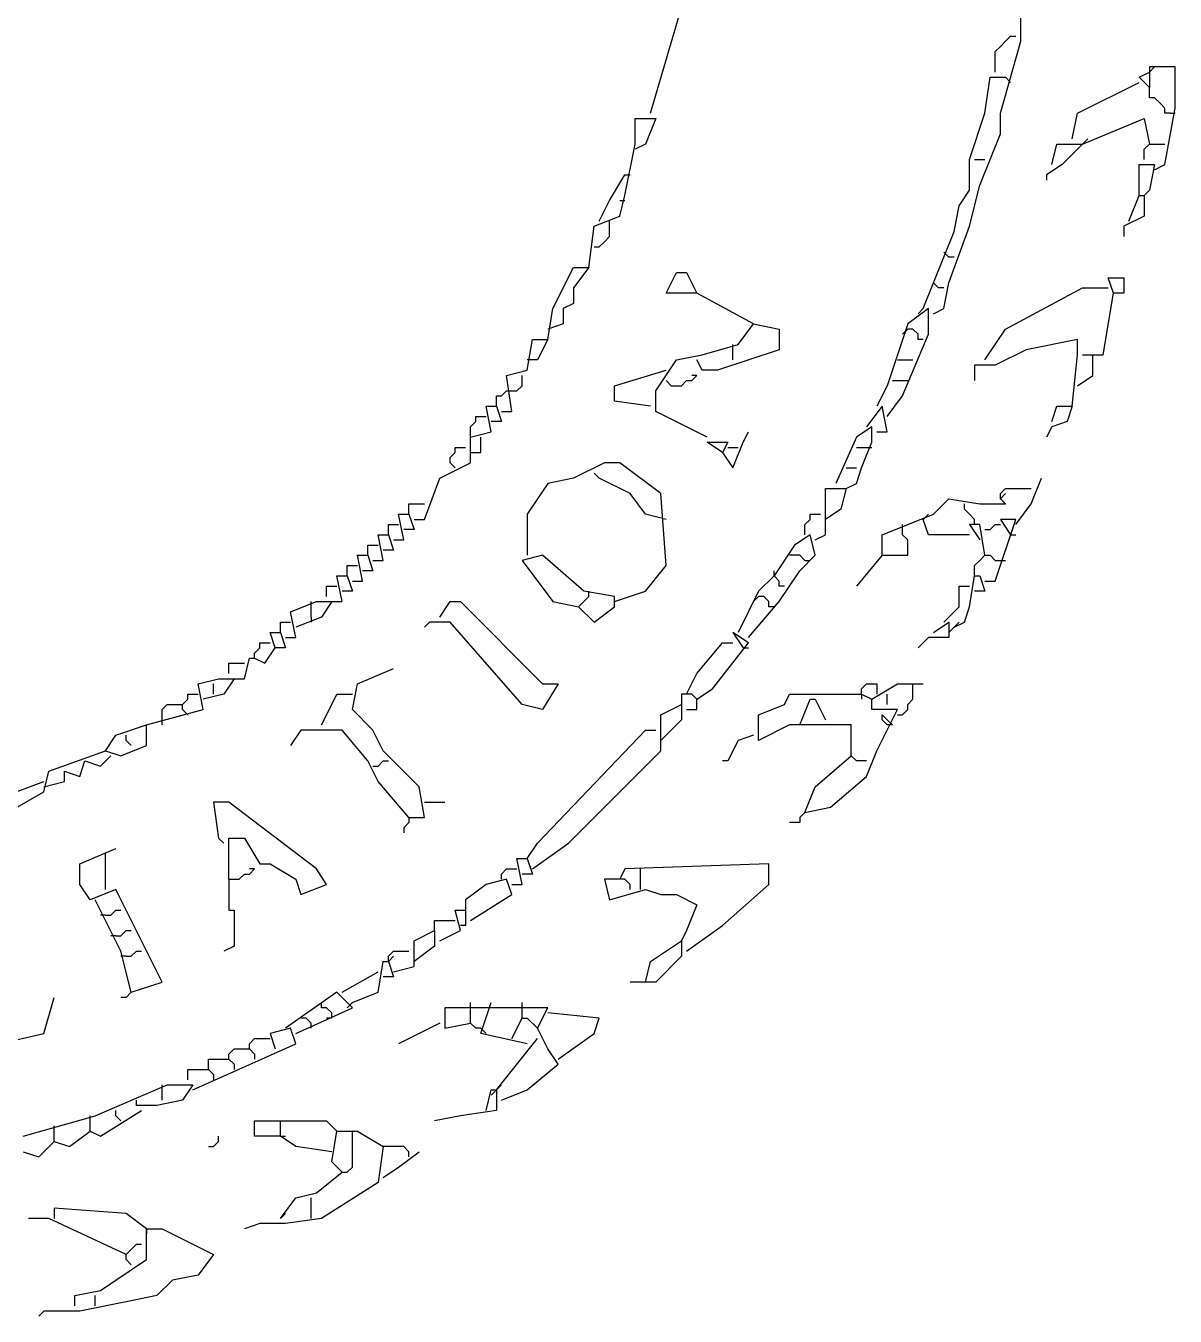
# Model space of a CAD drawing. Header units: inches. Extents: x 0.1 to 9.75, y 0.02 to 4.75.
# Drawn here: x 2.9896 to 3.3, y 3.5083 to 3.8569 of the extents above; entities that cross this region are included whole.
import ezdxf

# ---------------------------------------------------------------- set-up
doc = ezdxf.new("R2010")
doc.units = ezdxf.units.IN
doc.header["$MEASUREMENT"] = 0
doc.layers.add('PFV', color=179, linetype='Continuous')

msp = doc.modelspace()

# ---------------------------------------------------------------- linework, layer by layer
at = {"layer": 'PFV', "color": 1}
for p, q in [((3.158333, 3.833333), (3.168056, 3.866667)), ((3.258333, 3.852778), (3.258333, 3.859722)), ((3.252778, 3.833333), (3.258333, 3.852778)), ((3.252778, 3.851389), (3.254167, 3.852778)), ((3.254167, 3.852778), (3.255556, 3.854167)), ((3.255556, 3.854167), (3.256944, 3.854167)), ((3.251389, 3.85), (3.252778, 3.851389)), ((3.251389, 3.844444), (3.251389, 3.85)), ((3.3, 3.845833), (3.293056, 3.845833)), ((3.293056, 3.845833), (3.293056, 3.840278)), ((3.293056, 3.844444), (3.294444, 3.845833)), ((3.3, 3.834722), (3.3, 3.845833)), ((3.248611, 3.833333), (3.25, 3.843056)), ((3.25, 3.843056), (3.254167, 3.843056)), ((3.254167, 3.843056), (3.255556, 3.841667)), ((3.290278, 3.843056), (3.293056, 3.844444)), ((3.293056, 3.840278), (3.290278, 3.843056)), ((3.273611, 3.833333), (3.290278, 3.841667)), ((3.293056, 3.8375), (3.293056, 3.840278)), ((3.294444, 3.8375), (3.293056, 3.8375)), ((3.295833, 3.836111), (3.294444, 3.8375)), ((3.297222, 3.834722), (3.295833, 3.836111)), ((3.154167, 3.825), (3.154167, 3.831944)), ((3.154167, 3.831944), (3.159722, 3.831944)), ((3.159722, 3.831944), (3.156944, 3.825)), ((3.244444, 3.820833), (3.248611, 3.833333)), ((3.252778, 3.827778), (3.252778, 3.833333)), ((3.272222, 3.826389), (3.273611, 3.833333)), ((3.275, 3.825), (3.291667, 3.831944)), ((3.291667, 3.831944), (3.293056, 3.825)), ((3.297222, 3.819444), (3.3, 3.834722)), ((3.297222, 3.833333), (3.297222, 3.834722)), ((3.298611, 3.833333), (3.297222, 3.833333)), ((3.298611, 3.833333), (3.3, 3.833333)), ((3.247222, 3.813889), (3.252778, 3.827778)), ((3.151389, 3.811111), (3.154167, 3.825)), ((3.156944, 3.825), (3.154167, 3.823611)), ((3.266667, 3.819444), (3.268056, 3.825)), ((3.268056, 3.825), (3.275, 3.825)), ((3.275, 3.825), (3.269444, 3.819444)), ((3.275, 3.825), (3.273611, 3.823611)), ((3.275, 3.825), (3.276389, 3.826389)), ((3.291667, 3.823611), (3.293056, 3.825)), ((3.293056, 3.825), (3.297222, 3.825)), ((3.244444, 3.8125), (3.244444, 3.820833)), ((3.245833, 3.820833), (3.248611, 3.820833)), ((3.291667, 3.820833), (3.291667, 3.823611)), ((3.269444, 3.819444), (3.265278, 3.816667)), ((3.290278, 3.811111), (3.290278, 3.819444)), ((3.290278, 3.819444), (3.294444, 3.819444)), ((3.294444, 3.819444), (3.293056, 3.8125)), ((3.294444, 3.818056), (3.297222, 3.819444)), ((3.147222, 3.809722), (3.151389, 3.816667)), ((3.151389, 3.816667), (3.152778, 3.816667)), ((3.244444, 3.802778), (3.247222, 3.813889)), ((3.265278, 3.816667), (3.265278, 3.815278)), ((3.15, 3.805556), (3.151389, 3.811111)), ((3.241667, 3.808333), (3.244444, 3.8125)), ((3.2875, 3.804167), (3.290278, 3.811111)), ((3.290278, 3.811111), (3.291667, 3.811111)), ((3.293056, 3.8125), (3.291667, 3.811111)), ((3.291667, 3.811111), (3.291667, 3.805556)), ((3.144444, 3.804167), (3.147222, 3.809722)), ((3.15, 3.809722), (3.151389, 3.809722)), ((3.240278, 3.801389), (3.241667, 3.808333)), ((3.143056, 3.802778), (3.15, 3.805556)), ((3.147222, 3.8), (3.147222, 3.804167)), ((3.291667, 3.805556), (3.286111, 3.802778)), ((3.141667, 3.791667), (3.143056, 3.802778)), ((3.145833, 3.798611), (3.147222, 3.8)), ((3.231944, 3.780556), (3.240278, 3.801389)), ((3.238889, 3.7875), (3.244444, 3.802778)), ((3.286111, 3.802778), (3.286111, 3.8)), ((3.143056, 3.797222), (3.144444, 3.797222)), ((3.144444, 3.797222), (3.145833, 3.798611)), ((3.238889, 3.794444), (3.2375, 3.795833)), ((3.240278, 3.794444), (3.238889, 3.794444)), ((3.131944, 3.780556), (3.1375, 3.791667)), ((3.1375, 3.791667), (3.141667, 3.791667)), ((3.141667, 3.791667), (3.1375, 3.786111)), ((3.1625, 3.784722), (3.165278, 3.790278)), ((3.165278, 3.790278), (3.168056, 3.790278)), ((3.168056, 3.790278), (3.170833, 3.784722)), ((3.1375, 3.786111), (3.1375, 3.781944)), ((3.236111, 3.786111), (3.234722, 3.7875)), ((3.2375, 3.786111), (3.236111, 3.786111)), ((3.2375, 3.780556), (3.238889, 3.7875)), ((3.254167, 3.775), (3.275, 3.786111)), ((3.275, 3.786111), (3.281944, 3.786111)), ((3.283333, 3.784722), (3.281944, 3.788889)), ((3.281944, 3.788889), (3.286111, 3.788889)), ((3.286111, 3.788889), (3.286111, 3.784722)), ((3.170833, 3.784722), (3.1625, 3.784722)), ((3.186111, 3.776389), (3.170833, 3.784722)), ((3.280556, 3.768056), (3.283333, 3.784722)), ((3.286111, 3.784722), (3.283333, 3.784722)), ((3.130556, 3.772222), (3.131944, 3.780556)), ((3.1375, 3.781944), (3.134722, 3.780556)), ((3.134722, 3.780556), (3.134722, 3.776389)), ((3.233333, 3.780556), (3.227778, 3.776389)), ((3.231944, 3.780556), (3.230556, 3.779167)), ((3.233333, 3.773611), (3.233333, 3.780556)), ((3.234722, 3.779167), (3.2375, 3.780556)), ((3.134722, 3.776389), (3.130556, 3.775)), ((3.181944, 3.770833), (3.186111, 3.776389)), ((3.186111, 3.776389), (3.193056, 3.775)), ((3.227778, 3.776389), (3.222222, 3.759722)), ((3.125, 3.763889), (3.126389, 3.772222)), ((3.126389, 3.772222), (3.130556, 3.772222)), ((3.130556, 3.772222), (3.127778, 3.766667)), ((3.193056, 3.775), (3.193056, 3.769444)), ((3.227778, 3.775), (3.226389, 3.773611)), ((3.226389, 3.756944), (3.233333, 3.773611)), ((3.229167, 3.775), (3.227778, 3.775)), ((3.230556, 3.773611), (3.229167, 3.775)), ((3.230556, 3.772222), (3.230556, 3.773611)), ((3.231944, 3.772222), (3.230556, 3.772222)), ((3.248611, 3.766667), (3.254167, 3.775)), ((3.273611, 3.772222), (3.259722, 3.769444)), ((3.273611, 3.768056), (3.273611, 3.772222)), ((3.172222, 3.768056), (3.181944, 3.770833)), ((3.193056, 3.769444), (3.176389, 3.763889)), ((3.180556, 3.769444), (3.180556, 3.770833)), ((3.180556, 3.766667), (3.180556, 3.769444)), ((3.259722, 3.769444), (3.251389, 3.765278)), ((3.127778, 3.766667), (3.125, 3.766667)), ((3.159722, 3.758333), (3.165278, 3.766667)), ((3.165278, 3.766667), (3.172222, 3.768056)), ((3.172222, 3.763889), (3.170833, 3.766667)), ((3.225, 3.766667), (3.229167, 3.766667)), ((3.251389, 3.765278), (3.245833, 3.765278)), ((3.245833, 3.765278), (3.245833, 3.761111)), ((3.272222, 3.754167), (3.273611, 3.768056)), ((3.275, 3.768056), (3.277778, 3.768056)), ((3.277778, 3.7625), (3.277778, 3.768056)), ((3.277778, 3.768056), (3.280556, 3.768056)), ((3.119444, 3.7625), (3.125, 3.763889)), ((3.120833, 3.752778), (3.119444, 3.7625)), ((3.123611, 3.759722), (3.123611, 3.7625)), ((3.148611, 3.759722), (3.1625, 3.763889)), ((3.169444, 3.761111), (3.170833, 3.7625)), ((3.170833, 3.7625), (3.169444, 3.7625)), ((3.176389, 3.763889), (3.172222, 3.763889)), ((3.273611, 3.759722), (3.277778, 3.7625)), ((3.118056, 3.756944), (3.119444, 3.758333)), ((3.119444, 3.758333), (3.120833, 3.758333)), ((3.120833, 3.758333), (3.122222, 3.758333)), ((3.122222, 3.758333), (3.123611, 3.759722)), ((3.148611, 3.755556), (3.148611, 3.759722)), ((3.159722, 3.752778), (3.159722, 3.758333)), ((3.1625, 3.761111), (3.163889, 3.759722)), ((3.163889, 3.759722), (3.166667, 3.759722)), ((3.166667, 3.759722), (3.168056, 3.761111)), ((3.168056, 3.761111), (3.169444, 3.761111)), ((3.222222, 3.759722), (3.219444, 3.754167)), ((3.223611, 3.761111), (3.226389, 3.761111)), ((3.226389, 3.761111), (3.227778, 3.761111)), ((3.116667, 3.754167), (3.116667, 3.756944)), ((3.116667, 3.756944), (3.118056, 3.756944)), ((3.158333, 3.754167), (3.148611, 3.755556)), ((3.222222, 3.751389), (3.226389, 3.756944)), ((3.111111, 3.75), (3.111111, 3.751389)), ((3.111111, 3.751389), (3.113889, 3.751389)), ((3.115278, 3.747222), (3.113889, 3.754167)), ((3.113889, 3.754167), (3.116667, 3.754167)), ((3.116667, 3.754167), (3.118056, 3.75)), ((3.118056, 3.752778), (3.120833, 3.752778)), ((3.173611, 3.745833), (3.159722, 3.752778)), ((3.220833, 3.754167), (3.216667, 3.748611)), ((3.222222, 3.747222), (3.220833, 3.754167)), ((3.266667, 3.75), (3.268056, 3.754167)), ((3.268056, 3.754167), (3.272222, 3.754167)), ((3.272222, 3.754167), (3.270833, 3.75)), ((3.109722, 3.748611), (3.111111, 3.75)), ((3.109722, 3.745833), (3.109722, 3.748611)), ((3.118056, 3.75), (3.115278, 3.75)), ((3.218056, 3.748611), (3.213889, 3.745833)), ((3.218056, 3.744444), (3.218056, 3.748611)), ((3.266667, 3.748611), (3.265278, 3.745833)), ((3.270833, 3.75), (3.266667, 3.748611)), ((3.109722, 3.745833), (3.115278, 3.747222)), ((3.109722, 3.738889), (3.109722, 3.745833)), ((3.1125, 3.741667), (3.1125, 3.745833)), ((3.177778, 3.741667), (3.173611, 3.744444)), ((3.173611, 3.744444), (3.179167, 3.744444)), ((3.179167, 3.744444), (3.177778, 3.741667)), ((3.180556, 3.7375), (3.183333, 3.744444)), ((3.183333, 3.744444), (3.184722, 3.747222)), ((3.213889, 3.745833), (3.208333, 3.733333)), ((3.215278, 3.7375), (3.218056, 3.744444)), ((3.219444, 3.747222), (3.222222, 3.747222)), ((3.104167, 3.740278), (3.105556, 3.741667)), ((3.105556, 3.741667), (3.105556, 3.743056)), ((3.105556, 3.743056), (3.108333, 3.743056)), ((3.109722, 3.741667), (3.1125, 3.741667)), ((3.177778, 3.741667), (3.180556, 3.7375)), ((3.179167, 3.743056), (3.181944, 3.743056)), ((3.213889, 3.743056), (3.216667, 3.743056)), ((3.216667, 3.743056), (3.218056, 3.743056)), ((3.101389, 3.734722), (3.109722, 3.738889)), ((3.104167, 3.738889), (3.104167, 3.740278)), ((3.105556, 3.7375), (3.104167, 3.738889)), ((3.145833, 3.738889), (3.1375, 3.734722)), ((3.15, 3.738889), (3.145833, 3.738889)), ((3.161111, 3.730556), (3.15, 3.738889)), ((3.211111, 3.7375), (3.213889, 3.7375)), ((3.213889, 3.733333), (3.215278, 3.7375)), ((3.097222, 3.723611), (3.101389, 3.734722)), ((3.1375, 3.734722), (3.130556, 3.733333)), ((3.144444, 3.734722), (3.143056, 3.736111)), ((3.152778, 3.730556), (3.144444, 3.734722)), ((3.261111, 3.727778), (3.263889, 3.734722)), ((3.130556, 3.733333), (3.125, 3.725)), ((3.156944, 3.725), (3.152778, 3.730556)), ((3.1625, 3.711111), (3.161111, 3.730556)), ((3.205556, 3.719444), (3.205556, 3.731944)), ((3.205556, 3.731944), (3.211111, 3.731944)), ((3.211111, 3.731944), (3.209722, 3.726389)), ((3.211111, 3.731944), (3.213889, 3.733333)), ((3.252778, 3.730556), (3.254167, 3.731944)), ((3.252778, 3.729167), (3.252778, 3.730556)), ((3.252778, 3.729167), (3.254167, 3.730556)), ((3.254167, 3.731944), (3.261111, 3.731944)), ((3.093056, 3.725), (3.093056, 3.727778)), ((3.093056, 3.727778), (3.097222, 3.727778)), ((3.234722, 3.725), (3.238889, 3.729167)), ((3.238889, 3.729167), (3.247222, 3.727778)), ((3.243056, 3.726389), (3.243056, 3.727778)), ((3.247222, 3.727778), (3.254167, 3.727778)), ((3.254167, 3.727778), (3.252778, 3.729167)), ((3.256944, 3.722222), (3.261111, 3.727778)), ((3.091667, 3.718056), (3.090278, 3.725)), ((3.090278, 3.725), (3.093056, 3.725)), ((3.093056, 3.725), (3.094444, 3.720833)), ((3.094444, 3.723611), (3.097222, 3.723611)), ((3.125, 3.725), (3.125, 3.713889)), ((3.1625, 3.723611), (3.156944, 3.725)), ((3.2, 3.722222), (3.201389, 3.723611)), ((3.201389, 3.723611), (3.201389, 3.725)), ((3.201389, 3.725), (3.204167, 3.725)), ((3.209722, 3.726389), (3.205556, 3.723611)), ((3.220833, 3.719444), (3.234722, 3.725)), ((3.231944, 3.723611), (3.233333, 3.725)), ((3.233333, 3.719444), (3.231944, 3.723611)), ((3.244444, 3.725), (3.243056, 3.726389)), ((3.245833, 3.723611), (3.244444, 3.725)), ((3.245833, 3.722222), (3.245833, 3.723611)), ((3.251389, 3.706944), (3.256944, 3.723611)), ((3.256944, 3.723611), (3.252778, 3.723611)), ((3.252778, 3.723611), (3.255556, 3.719444)), ((3.0875, 3.719444), (3.0875, 3.722222)), ((3.0875, 3.722222), (3.090278, 3.722222)), ((3.094444, 3.720833), (3.091667, 3.720833)), ((3.2, 3.719444), (3.2, 3.722222)), ((3.226389, 3.720833), (3.226389, 3.722222)), ((3.226389, 3.719444), (3.226389, 3.720833)), ((3.247222, 3.722222), (3.244444, 3.722222)), ((3.244444, 3.722222), (3.247222, 3.718056)), ((3.248611, 3.713889), (3.247222, 3.722222)), ((3.248611, 3.720833), (3.25, 3.720833)), ((3.25, 3.720833), (3.251389, 3.722222)), ((3.251389, 3.722222), (3.252778, 3.722222)), ((3.081944, 3.713889), (3.081944, 3.716667)), ((3.081944, 3.716667), (3.084722, 3.716667)), ((3.086111, 3.7125), (3.084722, 3.719444)), ((3.084722, 3.719444), (3.0875, 3.719444)), ((3.0875, 3.719444), (3.088889, 3.715278)), ((3.088889, 3.718056), (3.091667, 3.718056)), ((3.197222, 3.716667), (3.191667, 3.708333)), ((3.201389, 3.719444), (3.197222, 3.716667)), ((3.202778, 3.713889), (3.201389, 3.719444)), ((3.202778, 3.718056), (3.205556, 3.719444)), ((3.220833, 3.713889), (3.220833, 3.719444)), ((3.227778, 3.718056), (3.226389, 3.719444)), ((3.227778, 3.713889), (3.227778, 3.718056)), ((3.244444, 3.719444), (3.233333, 3.719444)), ((3.255556, 3.719444), (3.256944, 3.719444)), ((3.080556, 3.706944), (3.079167, 3.713889)), ((3.079167, 3.713889), (3.081944, 3.713889)), ((3.081944, 3.713889), (3.083333, 3.709722)), ((3.088889, 3.715278), (3.086111, 3.715278)), ((3.129167, 3.713889), (3.123611, 3.7125)), ((3.140278, 3.704167), (3.129167, 3.713889)), ((3.197222, 3.713889), (3.195833, 3.713889)), ((3.198611, 3.713889), (3.197222, 3.713889)), ((3.198611, 3.709722), (3.202778, 3.713889)), ((3.2, 3.7125), (3.198611, 3.713889)), ((3.220833, 3.713889), (3.213889, 3.705556)), ((3.220833, 3.713889), (3.227778, 3.713889)), ((3.247222, 3.7125), (3.248611, 3.713889)), ((3.248611, 3.713889), (3.25, 3.713889)), ((3.25, 3.713889), (3.251389, 3.7125)), ((3.076389, 3.708333), (3.076389, 3.711111)), ((3.076389, 3.711111), (3.079167, 3.711111)), ((3.083333, 3.709722), (3.080556, 3.709722)), ((3.083333, 3.7125), (3.086111, 3.7125)), ((3.123611, 3.7125), (3.131944, 3.701389)), ((3.156944, 3.704167), (3.1625, 3.711111)), ((3.191667, 3.708333), (3.191667, 3.709722)), ((3.193056, 3.701389), (3.198611, 3.709722)), ((3.2, 3.7125), (3.201389, 3.7125)), ((3.245833, 3.711111), (3.247222, 3.7125)), ((3.245833, 3.708333), (3.245833, 3.711111)), ((3.251389, 3.7125), (3.252778, 3.7125)), ((3.252778, 3.7125), (3.254167, 3.7125)), ((3.075, 3.701389), (3.073611, 3.708333)), ((3.073611, 3.708333), (3.076389, 3.708333)), ((3.076389, 3.708333), (3.077778, 3.704167)), ((3.077778, 3.706944), (3.080556, 3.706944)), ((3.191667, 3.708333), (3.1875, 3.704167)), ((3.191667, 3.708333), (3.190278, 3.706944)), ((3.193056, 3.706944), (3.191667, 3.708333)), ((3.193056, 3.705556), (3.193056, 3.706944)), ((3.244444, 3.7), (3.245833, 3.708333)), ((3.245833, 3.708333), (3.247222, 3.708333)), ((3.247222, 3.708333), (3.248611, 3.704167)), ((3.248611, 3.706944), (3.251389, 3.706944)), ((3.070833, 3.702778), (3.070833, 3.705556)), ((3.070833, 3.705556), (3.073611, 3.705556)), ((3.077778, 3.704167), (3.075, 3.704167)), ((3.138889, 3.7), (3.141667, 3.702778)), ((3.148611, 3.702778), (3.140278, 3.704167)), ((3.141667, 3.702778), (3.141667, 3.704167)), ((3.148611, 3.701389), (3.156944, 3.704167)), ((3.148611, 3.7), (3.148611, 3.702778)), ((3.1875, 3.704167), (3.181944, 3.693056)), ((3.1875, 3.702778), (3.186111, 3.701389)), ((3.188889, 3.702778), (3.1875, 3.702778)), ((3.190278, 3.701389), (3.188889, 3.702778)), ((3.194444, 3.705556), (3.193056, 3.705556)), ((3.241667, 3.7), (3.241667, 3.705556)), ((3.241667, 3.705556), (3.244444, 3.705556)), ((3.248611, 3.704167), (3.245833, 3.704167)), ((3.061111, 3.698611), (3.068056, 3.701389)), ((3.066667, 3.7), (3.066667, 3.701389)), ((3.066667, 3.697222), (3.066667, 3.7)), ((3.068056, 3.701389), (3.072222, 3.701389)), ((3.072222, 3.701389), (3.069444, 3.697222)), ((3.072222, 3.701389), (3.075, 3.701389)), ((3.101389, 3.697222), (3.104167, 3.701389)), ((3.104167, 3.701389), (3.106944, 3.701389)), ((3.106944, 3.701389), (3.129167, 3.679167)), ((3.131944, 3.701389), (3.138889, 3.7)), ((3.138889, 3.7), (3.143056, 3.695833)), ((3.143056, 3.695833), (3.148611, 3.7)), ((3.184722, 3.691667), (3.193056, 3.701389)), ((3.190278, 3.7), (3.190278, 3.701389)), ((3.191667, 3.7), (3.190278, 3.7)), ((3.2375, 3.695833), (3.241667, 3.7)), ((3.243056, 3.695833), (3.244444, 3.7)), ((3.058333, 3.693056), (3.058333, 3.695833)), ((3.058333, 3.695833), (3.061111, 3.695833)), ((3.0625, 3.691667), (3.061111, 3.698611)), ((3.069444, 3.697222), (3.0625, 3.694444)), ((3.066667, 3.697222), (3.066667, 3.695833)), ((3.098611, 3.695833), (3.097222, 3.694444)), ((3.104167, 3.695833), (3.098611, 3.695833)), ((3.123611, 3.673611), (3.104167, 3.695833)), ((3.234722, 3.693056), (3.238889, 3.695833)), ((3.238889, 3.695833), (3.238889, 3.691667)), ((3.240278, 3.694444), (3.243056, 3.695833)), ((3.240278, 3.694444), (3.241667, 3.695833)), ((3.056944, 3.688889), (3.055556, 3.693056)), ((3.055556, 3.693056), (3.058333, 3.693056)), ((3.058333, 3.693056), (3.059722, 3.688889)), ((3.184722, 3.690278), (3.180556, 3.693056)), ((3.180556, 3.693056), (3.183333, 3.688889)), ((3.240278, 3.694444), (3.238889, 3.693056)), ((3.051389, 3.6875), (3.052778, 3.688889)), ((3.052778, 3.688889), (3.052778, 3.690278)), ((3.052778, 3.690278), (3.055556, 3.690278)), ((3.054167, 3.684722), (3.056944, 3.688889)), ((3.059722, 3.688889), (3.056944, 3.688889)), ((3.059722, 3.691667), (3.0625, 3.691667)), ((3.170833, 3.681944), (3.177778, 3.690278)), ((3.175, 3.677778), (3.184722, 3.690278)), ((3.177778, 3.690278), (3.180556, 3.690278)), ((3.183333, 3.688889), (3.184722, 3.688889)), ((3.233333, 3.691667), (3.230556, 3.688889)), ((3.238889, 3.691667), (3.233333, 3.691667)), ((3.048611, 3.680556), (3.05, 3.686111)), ((3.05, 3.686111), (3.051389, 3.686111)), ((3.051389, 3.686111), (3.051389, 3.6875)), ((3.051389, 3.686111), (3.054167, 3.684722)), ((3.044444, 3.681944), (3.044444, 3.684722)), ((3.044444, 3.684722), (3.048611, 3.684722)), ((3.079167, 3.679167), (3.088889, 3.683333)), ((3.168056, 3.676389), (3.170833, 3.681944)), ((3.036111, 3.679167), (3.041667, 3.680556)), ((3.0375, 3.672222), (3.036111, 3.679167)), ((3.040278, 3.676389), (3.040278, 3.679167)), ((3.041667, 3.680556), (3.045833, 3.680556)), ((3.045833, 3.680556), (3.043056, 3.676389)), ((3.045833, 3.680556), (3.048611, 3.680556)), ((3.077778, 3.672222), (3.079167, 3.679167)), ((3.129167, 3.679167), (3.133333, 3.679167)), ((3.133333, 3.679167), (3.129167, 3.672222)), ((3.215278, 3.677778), (3.216667, 3.679167)), ((3.216667, 3.679167), (3.219444, 3.679167)), ((3.218056, 3.675), (3.225, 3.679167)), ((3.219444, 3.679167), (3.219444, 3.676389)), ((3.225, 3.679167), (3.231944, 3.679167)), ((3.229167, 3.675), (3.229167, 3.679167)), ((3.031944, 3.673611), (3.033333, 3.675)), ((3.033333, 3.675), (3.033333, 3.676389)), ((3.033333, 3.676389), (3.036111, 3.676389)), ((3.043056, 3.676389), (3.0375, 3.675)), ((3.072222, 3.673611), (3.073611, 3.676389)), ((3.073611, 3.676389), (3.077778, 3.676389)), ((3.169444, 3.676389), (3.166667, 3.676389)), ((3.166667, 3.676389), (3.166667, 3.673611)), ((3.170833, 3.675), (3.169444, 3.676389)), ((3.170833, 3.675), (3.175, 3.677778)), ((3.170833, 3.672222), (3.170833, 3.675)), ((3.194444, 3.673611), (3.195833, 3.676389)), ((3.195833, 3.676389), (3.215278, 3.676389)), ((3.198611, 3.668056), (3.201389, 3.675)), ((3.201389, 3.675), (3.202778, 3.675)), ((3.202778, 3.675), (3.205556, 3.669444)), ((3.215278, 3.676389), (3.215278, 3.677778)), ((3.215278, 3.676389), (3.218056, 3.675)), ((3.215278, 3.676389), (3.215278, 3.675)), ((3.218056, 3.672222), (3.218056, 3.675)), ((3.222222, 3.673611), (3.222222, 3.676389)), ((3.227778, 3.673611), (3.229167, 3.675)), ((3.022222, 3.668056), (3.0375, 3.672222)), ((3.026389, 3.672222), (3.027778, 3.673611)), ((3.026389, 3.668056), (3.026389, 3.672222)), ((3.027778, 3.673611), (3.031944, 3.673611)), ((3.031944, 3.672222), (3.031944, 3.673611)), ((3.033333, 3.670833), (3.031944, 3.672222)), ((3.069444, 3.668056), (3.072222, 3.673611)), ((3.083333, 3.666667), (3.077778, 3.672222)), ((3.129167, 3.672222), (3.123611, 3.673611)), ((3.161111, 3.670833), (3.166667, 3.673611)), ((3.166667, 3.673611), (3.166667, 3.669444)), ((3.168056, 3.672222), (3.170833, 3.672222)), ((3.1875, 3.670833), (3.194444, 3.673611)), ((3.225, 3.672222), (3.218056, 3.672222)), ((3.219444, 3.661111), (3.225, 3.672222)), ((3.226389, 3.670833), (3.227778, 3.672222)), ((3.227778, 3.672222), (3.227778, 3.673611)), ((3.013889, 3.665278), (3.022222, 3.668056)), ((3.022222, 3.6625), (3.022222, 3.668056)), ((3.161111, 3.661111), (3.161111, 3.670833)), ((3.166667, 3.669444), (3.161111, 3.663889)), ((3.1875, 3.663889), (3.1875, 3.670833)), ((3.195833, 3.668056), (3.1875, 3.663889)), ((3.2125, 3.668056), (3.195833, 3.668056)), ((3.2125, 3.659722), (3.2125, 3.668056)), ((3.220833, 3.669444), (3.220833, 3.670833)), ((3.220833, 3.670833), (3.222222, 3.669444)), ((3.222222, 3.668056), (3.220833, 3.669444)), ((3.222222, 3.669444), (3.223611, 3.668056)), ((3.223611, 3.668056), (3.222222, 3.668056)), ((3.225, 3.670833), (3.226389, 3.670833)), ((3.011111, 3.661111), (3.013889, 3.665278)), ((3.016667, 3.663889), (3.016667, 3.665278)), ((3.063889, 3.666667), (3.061111, 3.6625)), ((3.075, 3.666667), (3.063889, 3.666667)), ((3.081944, 3.658333), (3.075, 3.666667)), ((3.086111, 3.661111), (3.083333, 3.666667)), ((3.127778, 3.636111), (3.156944, 3.666667)), ((3.156944, 3.666667), (3.159722, 3.666667)), ((3.186111, 3.665278), (3.181944, 3.663889)), ((2.995833, 3.655556), (3.011111, 3.661111)), ((3.011111, 3.661111), (3.015278, 3.659722)), ((3.015278, 3.659722), (3.022222, 3.6625)), ((3.018056, 3.6625), (3.016667, 3.663889)), ((3.095833, 3.651389), (3.086111, 3.661111)), ((3.136111, 3.636111), (3.161111, 3.661111)), ((3.181944, 3.663889), (3.179167, 3.658333)), ((3.216667, 3.654167), (3.219444, 3.661111)), ((3.004167, 3.654167), (3.005556, 3.658333)), ((3.005556, 3.658333), (3.009722, 3.656944)), ((3.009722, 3.656944), (3.0125, 3.659722)), ((3.084722, 3.652778), (3.081944, 3.658333)), ((3.083333, 3.656944), (3.084722, 3.656944)), ((3.084722, 3.656944), (3.086111, 3.658333)), ((3.086111, 3.658333), (3.0875, 3.658333)), ((3.179167, 3.658333), (3.177778, 3.658333)), ((3.202778, 3.651389), (3.2125, 3.659722)), ((3.213889, 3.658333), (3.2125, 3.659722)), ((3.216667, 3.658333), (3.213889, 3.658333)), ((2.994444, 3.65), (2.995833, 3.655556)), ((3, 3.652778), (3, 3.655556)), ((3, 3.655556), (3.004167, 3.654167)), ((3.206944, 3.645833), (3.216667, 3.654167)), ((2.983333, 3.648611), (2.994444, 3.652778)), ((2.984722, 3.644444), (2.994444, 3.65)), ((2.994444, 3.651389), (3, 3.652778)), ((3.093056, 3.643056), (3.084722, 3.652778)), ((3.097222, 3.643056), (3.095833, 3.651389)), ((3.2, 3.644444), (3.202778, 3.651389)), ((3.044444, 3.647222), (3.040278, 3.647222)), ((3.040278, 3.647222), (3.041667, 3.6375)), ((3.068056, 3.629167), (3.044444, 3.647222)), ((3.097222, 3.647222), (3.102778, 3.647222)), ((3.093056, 3.643056), (3.097222, 3.643056)), ((3.093056, 3.643056), (3.093056, 3.641667)), ((3.2, 3.644444), (3.198611, 3.643056)), ((3.198611, 3.643056), (3.198611, 3.641667)), ((3.2, 3.644444), (3.206944, 3.645833)), ((3.093056, 3.641667), (3.091667, 3.640278)), ((3.091667, 3.640278), (3.091667, 3.638889)), ((3.198611, 3.641667), (3.195833, 3.641667)), ((3.041667, 3.6375), (3.043056, 3.636111)), ((3.044444, 3.626389), (3.044444, 3.6375)), ((3.044444, 3.6375), (3.048611, 3.6375)), ((3.048611, 3.6375), (3.052778, 3.630556)), ((3.125, 3.631944), (3.127778, 3.636111)), ((3.126389, 3.629167), (3.136111, 3.636111)), ((3.004167, 3.630556), (3.013889, 3.634722)), ((3.011111, 3.623611), (3.011111, 3.633333)), ((3.004167, 3.625), (3.004167, 3.630556)), ((3.05, 3.627778), (3.051389, 3.629167)), ((3.051389, 3.629167), (3.05, 3.629167)), ((3.052778, 3.630556), (3.055556, 3.630556)), ((3.055556, 3.630556), (3.0625, 3.626389)), ((3.070833, 3.625), (3.068056, 3.629167)), ((3.118056, 3.627778), (3.119444, 3.629167)), ((3.119444, 3.629167), (3.122222, 3.629167)), ((3.123611, 3.625), (3.122222, 3.631944)), ((3.122222, 3.631944), (3.125, 3.631944)), ((3.125, 3.631944), (3.126389, 3.627778)), ((3.151389, 3.629167), (3.15, 3.626389)), ((3.190278, 3.630556), (3.151389, 3.629167)), ((3.155556, 3.623611), (3.155556, 3.629167)), ((3.190278, 3.625), (3.190278, 3.630556)), ((3.044444, 3.626389), (3.047222, 3.626389)), ((3.044444, 3.626389), (3.044444, 3.618056)), ((3.047222, 3.626389), (3.048611, 3.627778)), ((3.048611, 3.627778), (3.05, 3.627778)), ((3.0625, 3.626389), (3.063889, 3.622222)), ((3.119444, 3.626389), (3.113889, 3.625)), ((3.118056, 3.626389), (3.118056, 3.627778)), ((3.120833, 3.622222), (3.119444, 3.626389)), ((3.126389, 3.627778), (3.123611, 3.627778)), ((3.15, 3.626389), (3.145833, 3.626389)), ((3.145833, 3.626389), (3.147222, 3.620833)), ((3.151389, 3.626389), (3.15, 3.626389)), ((3.152778, 3.625), (3.151389, 3.626389)), ((3.006944, 3.620833), (3.004167, 3.625)), ((3.013889, 3.623611), (3.006944, 3.620833)), ((3.023611, 3.604167), (3.013889, 3.623611)), ((3.063889, 3.622222), (3.070833, 3.625)), ((3.113889, 3.625), (3.108333, 3.620833)), ((3.109722, 3.615278), (3.120833, 3.622222)), ((3.120833, 3.625), (3.123611, 3.625)), ((3.147222, 3.620833), (3.156944, 3.623611)), ((3.152778, 3.623611), (3.152778, 3.625)), ((3.156944, 3.623611), (3.161111, 3.622222)), ((3.161111, 3.622222), (3.165278, 3.622222)), ((3.165278, 3.622222), (3.170833, 3.619444)), ((3.177778, 3.613889), (3.190278, 3.625)), ((3.015278, 3.606944), (3.008333, 3.620833)), ((3.108333, 3.620833), (3.108333, 3.618056)), ((3.170833, 3.619444), (3.168056, 3.6125)), ((3.011111, 3.616667), (3.009722, 3.616667)), ((3.011111, 3.616667), (3.0125, 3.616667)), ((3.0125, 3.616667), (3.013889, 3.618056)), ((3.013889, 3.618056), (3.015278, 3.618056)), ((3.044444, 3.618056), (3.045833, 3.618056)), ((3.045833, 3.618056), (3.045833, 3.608333)), ((3.1, 3.6125), (3.1, 3.615278)), ((3.1, 3.615278), (3.105556, 3.615278)), ((3.106944, 3.6125), (3.105556, 3.618056)), ((3.105556, 3.618056), (3.108333, 3.618056)), ((3.108333, 3.618056), (3.108333, 3.613889)), ((3.015278, 3.611111), (3.016667, 3.6125)), ((3.016667, 3.6125), (3.018056, 3.6125)), ((3.094444, 3.609722), (3.1, 3.6125)), ((3.1, 3.6125), (3.1, 3.608333)), ((3.101389, 3.609722), (3.106944, 3.6125)), ((3.108333, 3.613889), (3.106944, 3.613889)), ((3.168056, 3.6125), (3.166667, 3.609722)), ((3.168056, 3.606944), (3.177778, 3.613889)), ((3.013889, 3.611111), (3.0125, 3.611111)), ((3.013889, 3.611111), (3.015278, 3.611111)), ((3.045833, 3.608333), (3.043056, 3.606944)), ((3.094444, 3.602778), (3.094444, 3.609722)), ((3.1, 3.608333), (3.094444, 3.604167)), ((3.158333, 3.604167), (3.166667, 3.609722)), ((3.166667, 3.609722), (3.166667, 3.605556)), ((3.018056, 3.595833), (3.015278, 3.606944)), ((3.016667, 3.605556), (3.015278, 3.605556)), ((3.016667, 3.605556), (3.018056, 3.605556)), ((3.018056, 3.605556), (3.019444, 3.606944)), ((3.019444, 3.606944), (3.020833, 3.606944)), ((3.0875, 3.605556), (3.088889, 3.606944)), ((3.0875, 3.604167), (3.0875, 3.605556)), ((3.0875, 3.604167), (3.088889, 3.605556)), ((3.088889, 3.606944), (3.093056, 3.606944)), ((3.166667, 3.605556), (3.159722, 3.598611)), ((3.026389, 3.598611), (3.023611, 3.604167)), ((3.075, 3.595833), (3.084722, 3.601389)), ((3.084722, 3.595833), (3.086111, 3.604167)), ((3.086111, 3.604167), (3.0875, 3.604167)), ((3.0875, 3.604167), (3.088889, 3.6)), ((3.088889, 3.601389), (3.094444, 3.602778)), ((3.156944, 3.598611), (3.158333, 3.604167)), ((3.018056, 3.595833), (3.026389, 3.598611)), ((3.088889, 3.6), (3.086111, 3.6)), ((3.159722, 3.598611), (3.152778, 3.598611)), ((2.994444, 3.584722), (2.997222, 3.594444)), ((3.016667, 3.594444), (3.015278, 3.594444)), ((3.018056, 3.595833), (3.016667, 3.594444)), ((3.073611, 3.595833), (3.059722, 3.586111)), ((3.077778, 3.591667), (3.073611, 3.595833)), ((3.077778, 3.593056), (3.084722, 3.595833)), ((3.0625, 3.584722), (3.077778, 3.591667)), ((3.069444, 3.591667), (3.069444, 3.593056)), ((3.070833, 3.591667), (3.069444, 3.591667)), ((3.072222, 3.590278), (3.070833, 3.591667)), ((3.077778, 3.593056), (3.076389, 3.591667)), ((3.130556, 3.591667), (3.102778, 3.591667)), ((3.102778, 3.591667), (3.102778, 3.586111)), ((3.109722, 3.5875), (3.109722, 3.593056)), ((3.1125, 3.584722), (3.115278, 3.593056)), ((3.123611, 3.588889), (3.123611, 3.593056)), ((3.127778, 3.586111), (3.130556, 3.591667)), ((3.065278, 3.588889), (3.063889, 3.588889)), ((3.066667, 3.5875), (3.065278, 3.588889)), ((3.066667, 3.586111), (3.066667, 3.5875)), ((3.072222, 3.588889), (3.070833, 3.588889)), ((3.072222, 3.588889), (3.072222, 3.590278)), ((3.101389, 3.5875), (3.090278, 3.581944)), ((3.102778, 3.586111), (3.109722, 3.5875)), ((3.111111, 3.586111), (3.109722, 3.5875)), ((3.120833, 3.583333), (3.123611, 3.588889)), ((3.123611, 3.588889), (3.125, 3.588889)), ((3.125, 3.588889), (3.127778, 3.586111)), ((3.144444, 3.588889), (3.130556, 3.590278)), ((3.143056, 3.584722), (3.144444, 3.588889)), ((2.976389, 3.580556), (2.994444, 3.584722)), ((3.061111, 3.586111), (3.055556, 3.584722)), ((3.055556, 3.584722), (3.056944, 3.580556)), ((3.0625, 3.581944), (3.061111, 3.586111)), ((3.1125, 3.586111), (3.111111, 3.586111)), ((3.1125, 3.586111), (3.113889, 3.584722)), ((3.125, 3.581944), (3.1125, 3.584722)), ((3.130556, 3.580556), (3.127778, 3.586111)), ((3.133333, 3.577778), (3.143056, 3.584722)), ((3.034722, 3.569444), (3.0625, 3.581944)), ((3.044444, 3.579167), (3.045833, 3.580556)), ((3.045833, 3.580556), (3.05, 3.580556)), ((3.05, 3.581944), (3.051389, 3.583333)), ((3.05, 3.580556), (3.05, 3.581944)), ((3.05, 3.580556), (3.051389, 3.579167)), ((3.051389, 3.583333), (3.055556, 3.583333)), ((3.116667, 3.569444), (3.127778, 3.583333)), ((3.133333, 3.576389), (3.130556, 3.580556)), ((3.038889, 3.575), (3.038889, 3.577778)), ((3.038889, 3.577778), (3.044444, 3.577778)), ((3.044444, 3.577778), (3.044444, 3.579167)), ((3.044444, 3.577778), (3.045833, 3.576389)), ((3.051389, 3.579167), (3.051389, 3.577778)), ((3.033333, 3.572222), (3.033333, 3.575)), ((3.033333, 3.575), (3.038889, 3.575)), ((3.038889, 3.575), (3.040278, 3.573611)), ((3.040278, 3.573611), (3.040278, 3.572222)), ((3.045833, 3.576389), (3.045833, 3.575)), ((3.125, 3.569444), (3.133333, 3.576389)), ((3.008333, 3.5625), (3.027778, 3.570833)), ((3.026389, 3.569444), (3.026389, 3.570833)), ((3.027778, 3.570833), (3.034722, 3.570833)), ((3.034722, 3.570833), (3.031944, 3.566667)), ((3.116667, 3.569444), (3.118056, 3.570833)), ((3.019444, 3.565278), (3.019444, 3.566667)), ((3.031944, 3.566667), (3.025, 3.565278)), ((3.026389, 3.566667), (3.026389, 3.569444)), ((3.113889, 3.563889), (3.115278, 3.569444)), ((3.115278, 3.569444), (3.116667, 3.569444)), ((3.116667, 3.569444), (3.115278, 3.568056)), ((3.116667, 3.569444), (3.116667, 3.563889)), ((3.118056, 3.566667), (3.125, 3.569444)), ((3.009722, 3.556944), (3.020833, 3.563889)), ((3.013889, 3.5625), (3.013889, 3.563889)), ((3.025, 3.565278), (3.019444, 3.565278)), ((3.116667, 3.563889), (3.106944, 3.5625)), ((2.988889, 3.556944), (3.008333, 3.5625)), ((2.997222, 3.558333), (2.997222, 3.559722)), ((3.006944, 3.561111), (3.006944, 3.5625)), ((3.006944, 3.558333), (3.006944, 3.561111)), ((3.015278, 3.561111), (3.013889, 3.5625)), ((3.051389, 3.556944), (3.051389, 3.561111)), ((3.051389, 3.561111), (3.058333, 3.561111)), ((3.058333, 3.556944), (3.058333, 3.561111)), ((3.058333, 3.561111), (3.070833, 3.561111)), ((3.070833, 3.561111), (3.073611, 3.558333)), ((3.106944, 3.5625), (3.1, 3.561111)), ((2.997222, 3.555556), (2.997222, 3.558333)), ((3.001389, 3.554167), (3.006944, 3.558333)), ((3.006944, 3.558333), (3.009722, 3.556944)), ((3.041667, 3.555556), (3.041667, 3.556944)), ((3.058333, 3.556944), (3.051389, 3.556944)), ((3.0625, 3.554167), (3.058333, 3.556944)), ((3.058333, 3.556944), (3.059722, 3.556944)), ((3.072222, 3.55), (3.073611, 3.558333)), ((3.073611, 3.558333), (3.079167, 3.558333)), ((3.077778, 3.548611), (3.077778, 3.558333)), ((3.079167, 3.558333), (3.086111, 3.554167)), ((2.988889, 3.552778), (2.993056, 3.551389)), ((2.993056, 3.551389), (2.997222, 3.555556)), ((2.997222, 3.555556), (3.001389, 3.554167)), ((3.038889, 3.554167), (3.040278, 3.554167)), ((3.040278, 3.554167), (3.041667, 3.555556)), ((3.072222, 3.552778), (3.0625, 3.554167)), ((3.086111, 3.554167), (3.084722, 3.544444)), ((3.091667, 3.554167), (3.086111, 3.554167)), ((3.090278, 3.548611), (3.095833, 3.552778)), ((3.093056, 3.552778), (3.091667, 3.554167)), ((3.093056, 3.551389), (3.093056, 3.552778)), ((3.075, 3.547222), (3.072222, 3.55)), ((3.068056, 3.541667), (3.075, 3.547222)), ((3.075, 3.547222), (3.076389, 3.547222)), ((3.076389, 3.547222), (3.077778, 3.548611)), ((3.086111, 3.545833), (3.090278, 3.548611)), ((3.084722, 3.544444), (3.069444, 3.534722)), ((3.058333, 3.534722), (3.0625, 3.540278)), ((3.0625, 3.540278), (3.068056, 3.541667)), ((3.066667, 3.534722), (3.066667, 3.540278)), ((3.016667, 3.536111), (2.997222, 3.5375)), ((2.997222, 3.5375), (2.997222, 3.534722)), ((3.022222, 3.531944), (3.016667, 3.536111)), ((3.058333, 3.534722), (3.059722, 3.536111)), ((2.995833, 3.534722), (2.990278, 3.534722)), ((3.016667, 3.525), (2.995833, 3.534722)), ((3.022222, 3.523611), (3.022222, 3.531944)), ((3.022222, 3.531944), (3.026389, 3.531944)), ((3.022222, 3.531944), (3.022222, 3.530556)), ((3.026389, 3.531944), (3.040278, 3.525)), ((3.052778, 3.533333), (3.048611, 3.531944)), ((3.059722, 3.533333), (3.052778, 3.533333)), ((3.069444, 3.534722), (3.059722, 3.533333)), ((3.016667, 3.525), (3.018056, 3.526389)), ((3.016667, 3.523611), (3.016667, 3.525)), ((3.018056, 3.526389), (3.019444, 3.527778)), ((3.019444, 3.527778), (3.020833, 3.527778)), ((3.040278, 3.525), (3.036111, 3.519444)), ((3.009722, 3.515278), (3.022222, 3.523611)), ((3.018056, 3.522222), (3.016667, 3.523611)), ((3.029167, 3.518056), (3.025, 3.513889)), ((3.036111, 3.519444), (3.029167, 3.518056)), ((3.002778, 3.513889), (3.009722, 3.515278)), ((3.002778, 3.511111), (3.002778, 3.513889)), ((3.018056, 3.5125), (3.004167, 3.509722)), ((3.008333, 3.511111), (3.008333, 3.513889)), ((3.025, 3.513889), (3.018056, 3.5125)), ((2.994444, 3.509722), (2.993056, 3.508333)), ((3.004167, 3.509722), (2.994444, 3.509722))]:
    msp.add_line(p, q, dxfattribs=at)

doc.saveas('drawing.dxf')
